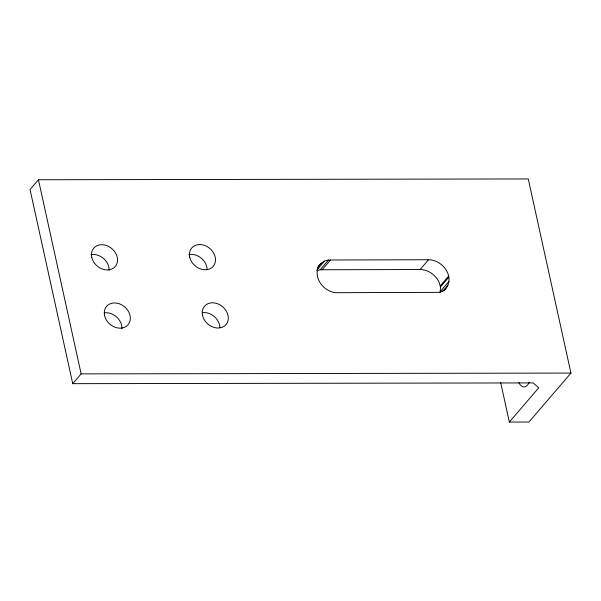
<?xml version="1.0" encoding="UTF-8"?>
<svg xmlns="http://www.w3.org/2000/svg" width="601" height="601" viewBox="0 0 601 601"><rect width="100%" height="100%" fill="white"/><g stroke="black" fill="none" stroke-linecap="round" stroke-linejoin="round"><path stroke-width="0.9" d="M440.187 292.695L440.488 286.91L439.218 282.613A18.481 14.875 40.6 0 0 420.978 269.518L320.13 269.774L316.945 270.623M444.049 290.599C448.955 286.129 450.382 278.864 447.617 272.824A18.481 14.875 40.6 0 0 429.377 259.73L330.49 260.008C325.517 259.655 320.919 262.622 318.214 266.656M321.219 263.163C317.065 266.987 316.254 273.147 317.974 278.331A18.481 14.875 40.6 0 0 335.29 292.702L438.993 292.356L442.787 290.929L445.844 288.503M509.347 422.052L528.94 422.022L570.95 373.078L528.264 178.948L38.449 179.752L30.05 189.54L72.736 383.671L533.162 382.92L538.759 387.795L509.347 422.052L500.693 382.679M72.736 383.671L81.135 373.882L570.95 373.078M317.568 267.573L318.763 266.175M316.75 270.142L324.548 261.052M320.13 269.774L328.529 259.985M322.091 269.796L330.49 260.008M420.046 269.594L428.445 259.805M440.21 285.971L448.609 276.182M440.488 286.91L448.887 277.121M440.601 291.139L449.007 281.351M442.569 291.53L447.97 285.235M38.449 179.752L81.135 373.882M90.894 254.741A14.131 11.374 40.6 0 1 109.127 270.36M104.499 312.843A14.131 11.374 40.6 0 1 121.928 328.597M188.857 254.584A14.131 11.374 40.6 0 1 207.097 269.398M202.462 312.685A14.131 11.374 40.6 0 1 219.906 327.635M529.278 382.304A18.481 8.008 89.9 0 1 518.716 382.409M202.537 315.427A14.131 11.374 40.6 0 0 224.045 326.32A14.131 11.374 40.6 0 0 219.237 304.467A14.131 11.374 40.6 0 0 202.537 315.427M189.736 257.183A14.131 11.374 40.6 0 0 211.236 268.084A14.131 11.374 40.6 0 0 206.436 246.222A14.131 11.374 40.6 0 0 189.736 257.183M91.773 257.348A14.131 11.374 40.6 0 0 113.273 268.241A14.131 11.374 40.6 0 0 108.473 246.387A14.131 11.374 40.6 0 0 91.773 257.348M104.574 315.585A14.131 11.374 40.6 0 0 126.082 326.478A14.131 11.374 40.6 0 0 121.274 304.624A14.131 11.374 40.6 0 0 104.574 315.585"/></g></svg>
